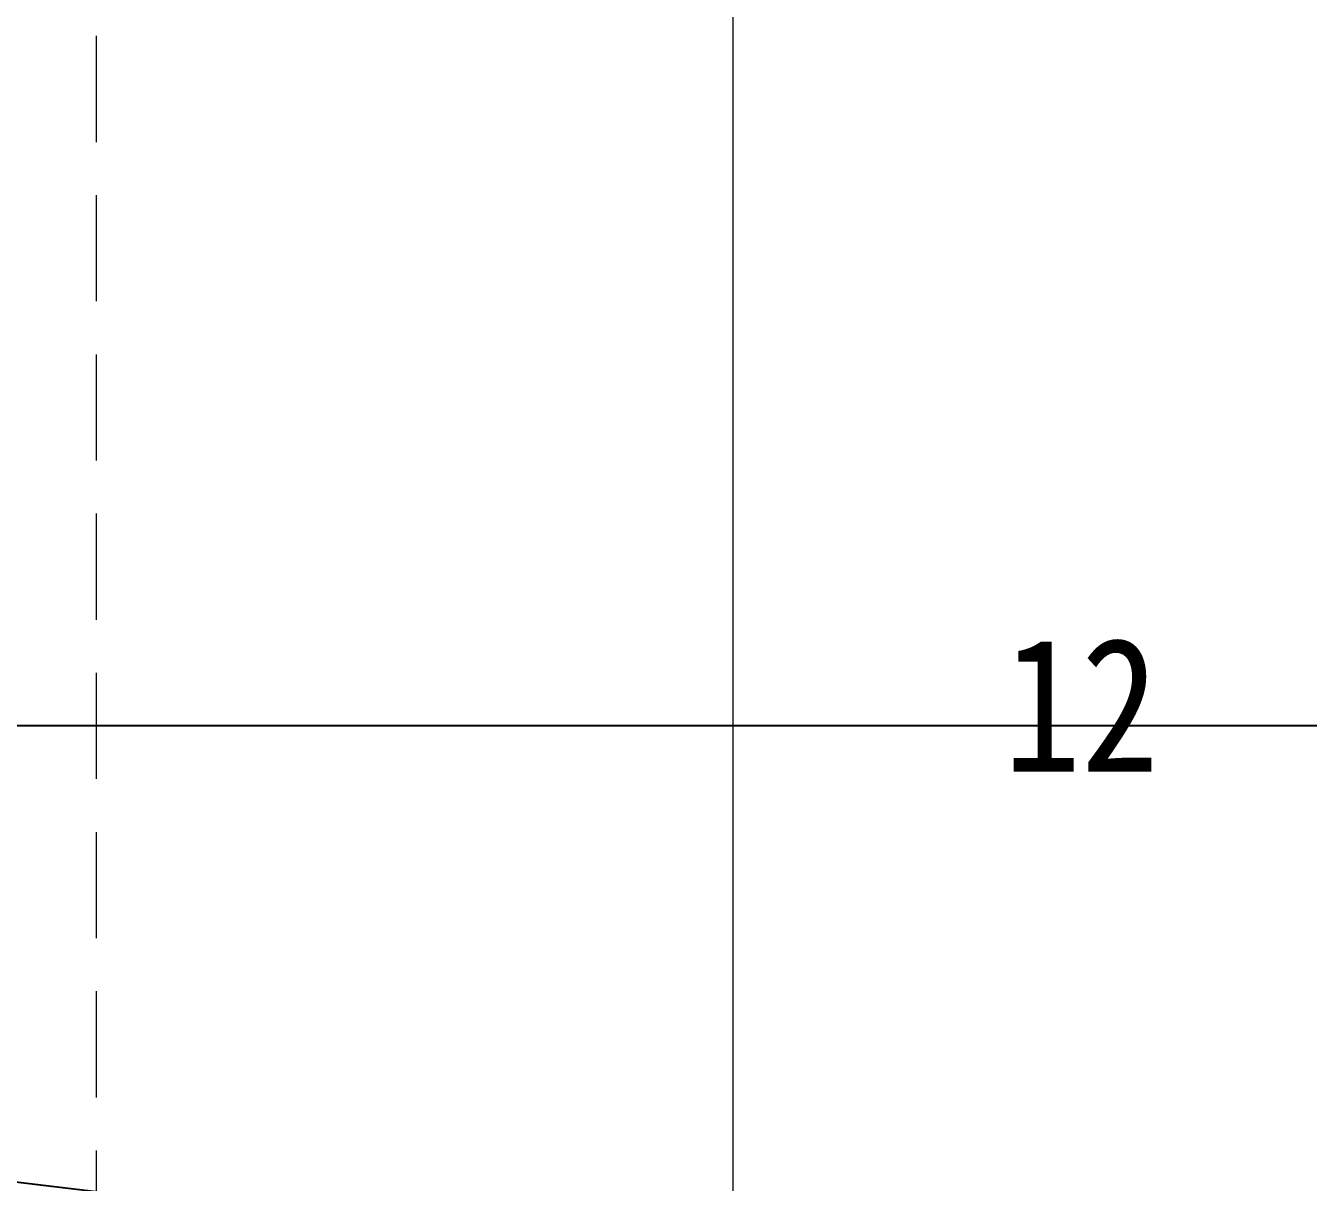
# Model space of a CAD drawing. Extents: x 1532 to 1650, y 120 to 288.
# Drawn here: x 1553.83 to 1559.87, y 214.65 to 220.09 of the extents above; entities that cross this region are included whole.
import ezdxf

# ---------------------------------------------------------------- set-up
doc = ezdxf.new("R2010")
doc.units = 0
doc.header["$MEASUREMENT"] = 0
doc.linetypes.add('DASHED', pattern=[0.75, 0.5, -0.25])
doc.layers.add('1D', color=4, linetype='Continuous')
doc.layers.add('标注', color=4, linetype='Continuous')
doc.styles.add('SIMPLEX', font='SIMPLEX')
doc.styles.add('宋体', font='')
doc.styles.get('宋体').set_extended_font_data('SimSun')
doc.dimstyles.new('2-0', dxfattribs={"dimtxt": 0.08, "dimasz": 0.12, "dimexe": 0.05, "dimexo": 0.025, "dimgap": 0.025, "dimtad": 0, "dimdec": 3, "dimzin": 1, "dimdsep": 46, "dimtxsty": 'SIMPLEX', "dimcen": 0.05, "dimadec": 0, "dimazin": 0, "dimtfac": 1, "dimtdec": 3, "dimtmove": 0, "dimatfit": 3, "dimfxl": 1, "dimarcsym": 0})

# ---------------------------------------------------------------- blocks, each defined once
blk = doc.blocks.new('*D19')
at = {"layer": 'Defpoints', "color": 0, "transparency": 16777216}
for p in [(1074.8717, -518.0353), (1032.6542, -539.535), (1049.6023, -539.5353)]:
    blk.add_point(p, dxfattribs=at)
at = {"layer": '标注', "color": 0, "lineweight": -2, "transparency": 16777216}
for p, q in [((1033.6542, -539.535), (1032.6542, -539.535)), ((1034.6542, -539.5353), (1033.6542, -539.535)), ((1049.4523, -539.5353), (1034.6542, -539.5353))]:
    blk.add_line(p, q, dxfattribs=at)
at = {"layer": '标注', "color": 0, "lineweight": 0, "transparency": 16777216, "insert": (1028.9327, -539.535), "char_height": 1.5, "attachment_point": 5, "style": 'SIMPLEX'}
blk.add_mtext('21.500', dxfattribs=at)
blk = doc.blocks.new('*D20')
at = {"layer": 'Defpoints', "color": 0, "transparency": 16777216}
for p in [(1074.8717, -518.0353), (1032.6542, -543.835), (1049.6023, -543.8353)]:
    blk.add_point(p, dxfattribs=at)
at = {"layer": '标注', "color": 0, "lineweight": -2, "transparency": 16777216}
for p, q in [((1033.6542, -543.835), (1032.6542, -543.835)), ((1034.6542, -543.8353), (1033.6542, -543.835)), ((1048.6023, -543.8353), (1034.6542, -543.8353))]:
    blk.add_line(p, q, dxfattribs=at)
at = {"layer": '标注', "color": 0, "lineweight": 0, "transparency": 16777216, "insert": (1028.4399, -543.835), "char_height": 1.5, "attachment_point": 5, "style": 'SIMPLEX'}
blk.add_mtext('25.800', dxfattribs=at)

msp = doc.modelspace()

# ---------------------------------------------------------------- linework, layer by layer
at = {"lineweight": 0}
msp.add_line((1557.158, 212.3959), (1557.158, 234.5959), dxfattribs=at)
at = {"layer": '1D', "linetype": 'DASHED', "lineweight": 0}
msp.add_lwpolyline([(1623.9367, 270.2959), (1554.158, 270.2959), (1554.158, 206.2959), (1623.9367, 206.2959)], dxfattribs=at)

# ---------------------------------------------------------------- texts
at = {"layer": '1D', "lineweight": 0, "style": '宋体', "width": 0.85}
msp.add_text('12', height=0.63189, dxfattribs=at).set_placement((1558.4307, 216.5796, 0.1641))

# ---------------------------------------------------------------- dimensions: what is measured, and where the dimension line sits
at = {"layer": '标注', "lineweight": 0}
for feature_location, override, picture, middle in [((1563.7387, 212.4959), {"dimtxt": 1.5, "dimasz": 0.5, "dimexo": 1, "dimgap": 0.5}, '*D20', (1542.5762, 212.4961)), ((1563.7387, 216.7959), {"dimtxt": 1.5, "dimasz": 0.5, "dimexo": 0.15, "dimgap": 0.15}, '*D19', (1543.0691, 216.7961))]:
    dim = msp.add_ordinate_dim(feature_location=feature_location, offset=(-16.9481, 0.0002), dtype=0, origin=(1589.008, 238.2959), dimstyle='2-0', override=override, dxfattribs=at)
    dim.commit()
    dim.dimension.update_dxf_attribs({"geometry": picture, "text_midpoint": middle, "insert": (514.1363, 756.3311)})

# ---------------------------------------------------------------- leaders
msp.add_leader([(1563.1288, 213.5278), (1549.7351, 215.1308), (1548.4116, 215.1254)], dimstyle='2-0', override={"dimgap": 0.025, "dimtad": 0}, dxfattribs=at)

doc.saveas('drawing.dxf')
